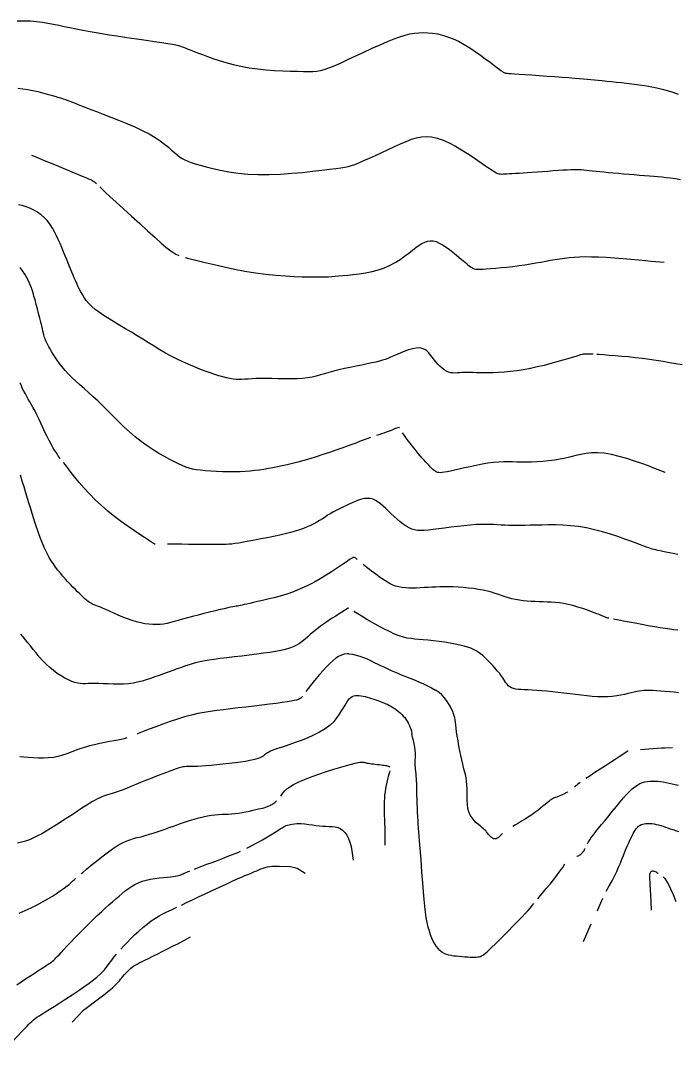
# Model space of a CAD drawing. Header units: millimetres. Extents: x 2235526 to 2245569, y 371981 to 382303.
# Drawn here: x 2244211.5 to 2244444.7, y 377917.6 to 378286.4 of the extents above; entities that cross this region are included whole.
import ezdxf

# ---------------------------------------------------------------- set-up
doc = ezdxf.new("R2010")
doc.units = ezdxf.units.MM
doc.linetypes.add('CONTI', pattern=[0])
for name, color, linetype, transparency in [('161', 10, 'CONTI', 0.7), ('163', 10, 'CONTI', 0.7), ('165', 10, 'CONTI', 0.7), ('167', 10, 'CONTI', 0.7), ('169', 10, 'CONTI', 0.7), ('171', 10, 'CONTI', 0.7), ('173', 10, 'CONTI', 0.7), ('175', 10, 'CONTI', 0.7), ('177', 10, 'CONTI', 0.7), ('179', 10, 'CONTI', 0.7), ('181', 10, 'CONTI', 0.7), ('183', 10, 'CONTI', 0.7), ('185', 10, 'CONTI', 0.7), ('187', 10, 'CONTI', 0.7)]:
    doc.layers.add(name, color=color, linetype=linetype, transparency=transparency)

msp = doc.modelspace()

# ---------------------------------------------------------------- linework, layer by layer
at = {"layer": '161', "elevation": 161}
msp.add_lwpolyline([(2244229.76, 377930.13), (2244233.82, 377934.38), (2244239.59, 377938.78), (2244240.53, 377939.48), (2244241.51, 377940.23), (2244242.5, 377941), (2244243.44, 377941.76), (2244244.29, 377942.48), (2244245.01, 377943.15), (2244245.62, 377943.76), (2244246.15, 377944.33), (2244246.61, 377944.86), (2244247.03, 377945.38), (2244247.43, 377945.88), (2244247.83, 377946.38), (2244248.26, 377946.89), (2244248.72, 377947.41), (2244249.19, 377947.91), (2244249.68, 377948.41), (2244250.18, 377948.88), (2244250.69, 377949.32), (2244251.19, 377949.73), (2244251.7, 377950.09), (2244252.25, 377950.43), (2244252.87, 377950.79), (2244253.61, 377951.17), (2244254.5, 377951.62), (2244255.59, 377952.15), (2244256.9, 377952.8), (2244258.47, 377953.58), (2244260.23, 377954.46), (2244262.08, 377955.39), (2244263.94, 377956.32), (2244265.72, 377957.22), (2244267.33, 377958.03), (2244271.92, 377960.43)], dxfattribs=at)
at = {"layer": '163', "elevation": 163}
for points in [[(2244268.65, 377971.78), (2244270.73, 377972.77), (2244272.56, 377973.64), (2244274.74, 377974.67), (2244277.14, 377975.8), (2244279.65, 377976.98), (2244282.15, 377978.15), (2244284.53, 377979.25), (2244286.66, 377980.23), (2244288.48, 377981.04), (2244289.98, 377981.7), (2244291.23, 377982.24), (2244292.28, 377982.68), (2244293.18, 377983.05), (2244293.97, 377983.37), (2244294.71, 377983.68), (2244295.45, 377983.99), (2244296.19, 377984.31), (2244296.93, 377984.61), (2244297.69, 377984.9), (2244298.46, 377985.15), (2244299.26, 377985.36), (2244300.08, 377985.51), (2244300.93, 377985.61), (2244301.79, 377985.66), (2244302.63, 377985.66), (2244303.43, 377985.63), (2244307.42, 377985.5), (2244309.81, 377984.87), (2244312.65, 377983.06)], [(2244247.07, 377956.03), (2244248.13, 377957.22), (2244249.33, 377958.5), (2244250.63, 377959.84), (2244252.01, 377961.2), (2244253.45, 377962.54), (2244254.93, 377963.83), (2244256.42, 377965.02), (2244257.92, 377966.11), (2244259.39, 377967.07), (2244260.79, 377967.91), (2244262.09, 377968.62), (2244263.27, 377969.23), (2244264.3, 377969.73), (2244265.15, 377970.12), (2244266.98, 377970.99)], [(2244203.28, 377917.62), (2244211.98, 377926.85), (2244212.48, 377927.38), (2244213.04, 377927.97), (2244213.65, 377928.6), (2244214.27, 377929.23), (2244214.89, 377929.83), (2244215.49, 377930.4), (2244216.05, 377930.89), (2244216.63, 377931.36), (2244217.27, 377931.83), (2244218.03, 377932.35), (2244218.96, 377932.96), (2244220.12, 377933.7), (2244221.57, 377934.61), (2244223.34, 377935.71), (2244225.35, 377936.98), (2244227.51, 377938.36), (2244229.74, 377939.8), (2244231.93, 377941.25), (2244233.99, 377942.65), (2244235.83, 377943.96), (2244237.39, 377945.14), (2244238.67, 377946.19), (2244239.71, 377947.13), (2244240.57, 377947.99), (2244241.28, 377948.77), (2244241.89, 377949.5), (2244242.42, 377950.2), (2244242.97, 377950.94), (2244243.53, 377951.68), (2244244.12, 377952.47), (2244244.79, 377953.32), (2244245.56, 377954.27)]]:
    msp.add_lwpolyline(points, dxfattribs=at)
at = {"layer": '165', "elevation": 165}
for points in [[(2244291.98, 377992.01), (2244292.41, 377992.24), (2244292.87, 377992.48), (2244293.89, 377993.03), (2244295.03, 377993.65), (2244296.24, 377994.32), (2244297.48, 377995.02), (2244298.72, 377995.72), (2244299.92, 377996.42), (2244301.03, 377997.1), (2244302.02, 377997.73), (2244302.92, 377998.31), (2244303.73, 377998.83), (2244304.5, 377999.3), (2244305.23, 377999.71), (2244305.96, 378000.04), (2244306.4, 378000.2)], [(2244273.31, 377984.59), (2244273.83, 377984.79), (2244274.39, 377985.01), (2244275.95, 377985.61), (2244277.7, 377986.27), (2244279.55, 377986.96), (2244281.44, 377987.67), (2244283.28, 377988.36), (2244284.99, 377989), (2244286.5, 377989.58), (2244287.78, 377990.08), (2244288.83, 377990.51), (2244289.72, 377990.9)], [(2244210.05, 377943.4), (2244211.6, 377944.44), (2244213.18, 377945.49), (2244214.74, 377946.5), (2244216.22, 377947.46), (2244217.57, 377948.32), (2244218.74, 377949.07), (2244219.73, 377949.7), (2244220.57, 377950.25), (2244221.29, 377950.72), (2244221.89, 377951.13), (2244222.4, 377951.5), (2244222.84, 377951.84), (2244223.23, 377952.18), (2244223.61, 377952.54), (2244224.03, 377952.96), (2244224.51, 377953.47), (2244225.11, 377954.12), (2244225.85, 377954.92), (2244226.79, 377955.93), (2244227.94, 377957.15), (2244229.28, 377958.55), (2244230.76, 377960.09), (2244232.33, 377961.71), (2244233.96, 377963.36), (2244235.6, 377965), (2244237.2, 377966.56), (2244238.73, 377968.03), (2244240.18, 377969.38), (2244241.56, 377970.64), (2244242.88, 377971.82), (2244244.14, 377972.92), (2244245.34, 377973.97), (2244246.49, 377974.96), (2244247.6, 377975.9), (2244248.69, 377976.8), (2244249.79, 377977.64), (2244250.91, 377978.42), (2244252.09, 377979.11), (2244253.34, 377979.73), (2244254.69, 377980.25), (2244256.15, 377980.67), (2244257.69, 377981), (2244259.25, 377981.26), (2244260.79, 377981.46), (2244262.26, 377981.62), (2244263.6, 377981.74), (2244264.76, 377981.85), (2244265.72, 377981.96), (2244266.49, 377982.06), (2244267.12, 377982.18), (2244267.63, 377982.3), (2244268.06, 377982.43), (2244268.46, 377982.57), (2244268.85, 377982.73), (2244269.24, 377982.9), (2244269.69, 377983.1), (2244270.21, 377983.33), (2244270.84, 377983.59), (2244271.61, 377983.91)]]:
    msp.add_lwpolyline(points, dxfattribs=at)
at = {"layer": '165'}
for points in [[(2244306.4, 378000.2), (2244308.08, 378000.57), (2244309.66, 378000.74), (2244311.16, 378000.75), (2244312.58, 378000.65), (2244313.94, 378000.48), (2244315.24, 378000.27), (2244316.5, 378000.07), (2244317.72, 377999.92), (2244318.91, 377999.83), (2244320.07, 377999.8), (2244321.2, 377999.77), (2244322.28, 377999.71), (2244323.3, 377999.58), (2244324.27, 377999.34), (2244325.18, 377998.96), (2244326.01, 377998.38), (2244326.77, 377997.6), (2244327.45, 377996.61), (2244328.05, 377995.44), (2244328.56, 377994.11), (2244328.99, 377992.66), (2244329.32, 377991.1), (2244329.57, 377989.45), (2244329.73, 377987.75)], [(2244435.92, 377969.95), (2244435.79, 377972.88), (2244435.67, 377975.3), (2244435.55, 377977.26), (2244435.45, 377978.82), (2244435.37, 377980.04), (2244435.31, 377980.98), (2244435.28, 377981.71), (2244435.28, 377982.28), (2244435.32, 377982.74), (2244435.39, 377983.11), (2244435.49, 377983.4), (2244435.63, 377983.61), (2244435.79, 377983.76), (2244435.97, 377983.86), (2244436.17, 377983.9), (2244436.4, 377983.9), (2244436.64, 377983.87), (2244436.9, 377983.8), (2244437.18, 377983.7), (2244437.49, 377983.56), (2244437.83, 377983.38), (2244438.19, 377983.17), (2244438.26, 377983.13)], [(2244440.01, 377981.81), (2244440.01, 377981.81), (2244440.59, 377981.18), (2244441.22, 377980.31), (2244441.92, 377979.13), (2244442.7, 377977.57), (2244443.56, 377975.58), (2244444.51, 377973.08)]]:
    msp.add_lwpolyline(points, dxfattribs=at)
at = {"layer": '167', "elevation": 167}
for points in [[(2244303.99, 378010.56), (2244304.36, 378011.11), (2244304.83, 378011.72), (2244305.43, 378012.39), (2244306.21, 378013.1), (2244307.24, 378013.87), (2244308.57, 378014.68), (2244310.23, 378015.53), (2244312.39, 378016.47), (2244314.87, 378017.41), (2244317.52, 378018.34), (2244320.24, 378019.24), (2244322.88, 378020.06), (2244325.33, 378020.79), (2244327.44, 378021.4), (2244329.14, 378021.87), (2244330.43, 378022.21), (2244331.41, 378022.44), (2244332.11, 378022.58), (2244332.61, 378022.65), (2244332.98, 378022.66), (2244333.27, 378022.63), (2244333.54, 378022.59), (2244333.81, 378022.52), (2244334.1, 378022.45), (2244334.42, 378022.37), (2244334.79, 378022.29), (2244335.22, 378022.2), (2244335.72, 378022.12), (2244336.3, 378022.04), (2244336.94, 378021.96), (2244337.62, 378021.88), (2244338.32, 378021.81), (2244339, 378021.74), (2244339.66, 378021.67), (2244340.25, 378021.59), (2244340.77, 378021.51), (2244341.21, 378021.44), (2244341.58, 378021.36), (2244341.89, 378021.29), (2244342.15, 378021.22), (2244342.36, 378021.16), (2244342.54, 378021.1), (2244342.82, 378021)], [(2244342.82, 378019.54), (2244342.66, 378018.99), (2244342.46, 378018.3), (2244342.23, 378017.47), (2244341.99, 378016.53), (2244341.74, 378015.49), (2244341.49, 378014.39), (2244341.28, 378013.25), (2244341.09, 378012.08), (2244340.95, 378010.92), (2244340.86, 378009.77), (2244340.79, 378008.64), (2244340.76, 378007.54), (2244340.76, 378006.46), (2244340.77, 378005.42), (2244340.79, 378004.42), (2244340.82, 378003.46), (2244340.85, 378002.57), (2244340.89, 378001.74), (2244340.92, 378000.99), (2244340.96, 378000.33), (2244340.99, 377999.76), (2244341.03, 377993.06)], [(2244232.99, 377982.92), (2244233.26, 377983.15), (2244233.55, 377983.4), (2244234.95, 377984.58), (2244236.59, 377985.94), (2244238.39, 377987.42), (2244240.3, 377988.93), (2244242.24, 377990.4), (2244244.13, 377991.75), (2244245.9, 377992.91), (2244247.51, 377993.82), (2244248.98, 377994.5), (2244250.35, 377995.02), (2244251.66, 377995.43), (2244252.97, 377995.77), (2244254.33, 377996.1), (2244255.76, 377996.48), (2244257.31, 377996.94), (2244258.97, 377997.47), (2244260.71, 377998.06), (2244262.51, 377998.7), (2244264.34, 377999.35), (2244266.18, 378000), (2244268.01, 378000.64), (2244269.8, 378001.24), (2244271.55, 378001.8), (2244273.24, 378002.3), (2244274.87, 378002.76), (2244276.43, 378003.15), (2244277.91, 378003.47), (2244279.3, 378003.71), (2244280.6, 378003.88), (2244281.83, 378003.99), (2244283.01, 378004.05), (2244284.16, 378004.1), (2244285.31, 378004.14), (2244286.49, 378004.21), (2244287.7, 378004.32), (2244288.98, 378004.48), (2244290.29, 378004.7), (2244291.59, 378004.94), (2244292.86, 378005.21), (2244294.05, 378005.47), (2244295.13, 378005.72), (2244296.07, 378005.95), (2244296.84, 378006.13), (2244297.46, 378006.28), (2244297.95, 378006.4), (2244298.35, 378006.5), (2244298.68, 378006.6), (2244298.97, 378006.7), (2244299.25, 378006.8), (2244299.54, 378006.93), (2244299.85, 378007.07), (2244300.17, 378007.23), (2244300.5, 378007.41), (2244300.84, 378007.6), (2244301.17, 378007.8), (2244301.5, 378008.02), (2244301.84, 378008.26), (2244302.17, 378008.51), (2244302.51, 378008.8)], [(2244210.93, 377968.89), (2244213.11, 377969.78), (2244215.24, 377970.76), (2244217.29, 377971.8), (2244219.25, 377972.87), (2244221.08, 377973.93), (2244222.75, 377974.96), (2244224.24, 377975.93), (2244225.53, 377976.79), (2244226.59, 377977.53), (2244227.45, 377978.16), (2244228.13, 377978.69), (2244228.67, 377979.12), (2244229.09, 377979.49), (2244229.42, 377979.79), (2244229.69, 377980.05), (2244229.93, 377980.28), (2244230.19, 377980.51), (2244230.5, 377980.79), (2244230.92, 377981.16)], [(2244418.46, 377974.05), (2244416.7, 377969.97), (2244416.5, 377969.56)], [(2244414.29, 377964.98), (2244411.57, 377958.73)]]:
    msp.add_lwpolyline(points, dxfattribs=at)
at = {"layer": '167'}
msp.add_lwpolyline([(2244419.74, 377976.74), (2244420.86, 377978.57), (2244421.85, 377980.33), (2244422.73, 377982.03), (2244423.5, 377983.66), (2244424.18, 377985.22), (2244424.8, 377986.7), (2244425.36, 377988.11), (2244425.89, 377989.43), (2244426.39, 377990.68), (2244426.87, 377991.84), (2244427.33, 377992.92), (2244427.78, 377993.92), (2244428.2, 377994.85), (2244428.61, 377995.7), (2244429.01, 377996.49), (2244429.39, 377997.2), (2244429.76, 377997.85), (2244430.12, 377998.43), (2244430.49, 377998.95), (2244430.87, 377999.41), (2244431.28, 377999.8), (2244431.71, 378000.12), (2244432.19, 378000.39), (2244432.71, 378000.59), (2244433.29, 378000.72), (2244433.91, 378000.8), (2244434.59, 378000.83), (2244435.3, 378000.8), (2244436.04, 378000.73), (2244436.8, 378000.62), (2244437.58, 378000.46), (2244438.38, 378000.27), (2244439.18, 378000.05), (2244440, 377999.8), (2244440.83, 377999.53), (2244441.69, 377999.24), (2244442.57, 377998.92), (2244443.5, 377998.6), (2244444.47, 377998.25), (2244445.48, 377997.91)], dxfattribs=at)
at = {"layer": '169'}
for points in [[(2244323.02, 378037.12), (2244324.04, 378038.47), (2244324.9, 378039.73), (2244325.64, 378040.89), (2244326.29, 378041.96), (2244326.86, 378042.93), (2244327.38, 378043.77), (2244327.87, 378044.5), (2244328.37, 378045.11), (2244328.89, 378045.58), (2244329.44, 378045.93), (2244330.01, 378046.17), (2244330.61, 378046.31), (2244331.23, 378046.37), (2244331.89, 378046.35), (2244332.57, 378046.26), (2244333.28, 378046.13), (2244334.01, 378045.96), (2244334.77, 378045.75), (2244335.53, 378045.52), (2244336.3, 378045.27), (2244337.05, 378045.02), (2244337.78, 378044.76), (2244338.48, 378044.5), (2244339.14, 378044.26), (2244339.76, 378044.04), (2244340.33, 378043.83), (2244340.87, 378043.62), (2244341.39, 378043.4), (2244341.91, 378043.18), (2244342.42, 378042.93), (2244342.94, 378042.64), (2244343.49, 378042.32), (2244344.06, 378041.96), (2244344.66, 378041.55), (2244345.26, 378041.1), (2244345.86, 378040.62), (2244346.46, 378040.11), (2244347.04, 378039.57), (2244347.58, 378039.01), (2244348.09, 378038.44), (2244348.55, 378037.85), (2244348.96, 378037.25), (2244349.33, 378036.61), (2244349.66, 378035.94), (2244349.95, 378035.22), (2244350.22, 378034.45), (2244350.45, 378033.61), (2244350.67, 378032.7)], [(2244420.36, 378003.03), (2244421.95, 378005.07), (2244423.39, 378006.89), (2244424.71, 378008.51), (2244425.91, 378009.93), (2244427.02, 378011.16), (2244428.05, 378012.22), (2244429.03, 378013.12), (2244429.96, 378013.87), (2244430.88, 378014.48), (2244431.78, 378014.96), (2244432.67, 378015.33), (2244433.55, 378015.59), (2244434.44, 378015.77), (2244435.33, 378015.87), (2244436.24, 378015.9), (2244437.17, 378015.87), (2244438.11, 378015.81), (2244439.09, 378015.7), (2244440.09, 378015.56), (2244441.11, 378015.38), (2244442.16, 378015.18), (2244443.24, 378014.94), (2244444.34, 378014.68), (2244445.47, 378014.4)], [(2244364.85, 377953.81), (2244363.84, 377953.91), (2244362.92, 377954.15), (2244362.09, 377954.5), (2244361.32, 377954.98), (2244360.61, 377955.57), (2244359.97, 377956.27), (2244359.36, 377957.06), (2244358.8, 377957.95), (2244358.27, 377958.93), (2244357.77, 377960.01), (2244357.3, 377961.2), (2244356.87, 377962.51), (2244356.47, 377963.95), (2244356.11, 377965.54), (2244355.78, 377967.29), (2244355.49, 377969.21), (2244355.23, 377971.32), (2244354.99, 377973.72), (2244354.76, 377976.48), (2244354.51, 377979.72), (2244354.23, 377983.52), (2244353.89, 377987.99), (2244353.48, 377993.22), (2244352.99, 377999.3)]]:
    msp.add_lwpolyline(points, dxfattribs=at)
at = {"layer": '169', "elevation": 169}
for points in [[(2244323.02, 378037.12), (2244321.6, 378035.79), (2244319.79, 378034.46), (2244317.77, 378033.26), (2244315.61, 378032.17), (2244313.39, 378031.19), (2244311.2, 378030.32), (2244309.11, 378029.55), (2244307.2, 378028.89), (2244305.52, 378028.32), (2244304.09, 378027.83), (2244302.87, 378027.42), (2244301.84, 378027.06), (2244300.99, 378026.75), (2244300.29, 378026.47), (2244299.71, 378026.21), (2244299.25, 378025.96), (2244298.87, 378025.72), (2244298.56, 378025.48), (2244298.27, 378025.24), (2244298, 378025.01), (2244297.72, 378024.78), (2244297.4, 378024.55), (2244297.01, 378024.33), (2244296.53, 378024.1), (2244295.92, 378023.87), (2244295.14, 378023.63), (2244294.16, 378023.39), (2244292.95, 378023.14), (2244291.47, 378022.89), (2244289.71, 378022.62), (2244287.72, 378022.35), (2244285.6, 378022.08), (2244283.41, 378021.84), (2244281.26, 378021.61), (2244279.22, 378021.42), (2244277.37, 378021.27), (2244275.77, 378021.16), (2244274.42, 378021.09), (2244273.28, 378021.06), (2244272.33, 378021.04), (2244271.54, 378021.04), (2244270.87, 378021.03), (2244270.3, 378021.02), (2244269.79, 378020.98), (2244269.32, 378020.92), (2244268.86, 378020.83), (2244268.37, 378020.71), (2244267.82, 378020.55), (2244267.19, 378020.34), (2244266.44, 378020.07), (2244265.56, 378019.76), (2244264.53, 378019.39), (2244263.37, 378018.96), (2244262.09, 378018.48), (2244260.69, 378017.95), (2244259.19, 378017.37), (2244257.59, 378016.73), (2244255.9, 378016.06), (2244254.16, 378015.35), (2244252.42, 378014.64), (2244250.71, 378013.95), (2244249.07, 378013.29), (2244247.55, 378012.7), (2244246.2, 378012.2), (2244245.03, 378011.79), (2244244.02, 378011.46), (2244243.15, 378011.2), (2244242.38, 378010.96), (2244241.67, 378010.75), (2244240.99, 378010.51), (2244240.3, 378010.25), (2244239.58, 378009.93), (2244238.8, 378009.54), (2244237.97, 378009.09), (2244237.07, 378008.57), (2244236.08, 378007.98), (2244235.01, 378007.31), (2244233.84, 378006.57), (2244232.57, 378005.74), (2244231.2, 378004.85), (2244229.76, 378003.91), (2244228.26, 378002.93), (2244226.73, 378001.93), (2244225.17, 378000.93), (2244223.61, 377999.93), (2244222.06, 377998.96), (2244220.52, 377998.03), (2244219.01, 377997.16), (2244217.51, 377996.35), (2244216.03, 377995.63), (2244214.58, 377995), (2244213.16, 377994.49), (2244211.77, 377994.09), (2244210.39, 377993.8)], [(2244352.99, 377999.3), (2244352.93, 378000.4), (2244352.86, 378001.72), (2244352.78, 378003.19), (2244352.7, 378004.76), (2244352.62, 378006.35), (2244352.55, 378007.92), (2244352.5, 378009.39), (2244352.45, 378010.73), (2244352.43, 378011.94), (2244352.4, 378013.03), (2244352.38, 378014.04), (2244352.36, 378014.98), (2244352.32, 378015.88), (2244352.27, 378016.75), (2244352.2, 378017.61), (2244352.12, 378018.46), (2244352.03, 378019.28), (2244351.95, 378020.06), (2244351.88, 378020.79), (2244351.82, 378021.45), (2244351.79, 378022.03), (2244351.79, 378022.52), (2244351.81, 378022.97), (2244351.85, 378023.41), (2244351.88, 378023.87), (2244351.91, 378024.41), (2244351.91, 378025.05), (2244351.88, 378025.85), (2244351.8, 378026.82), (2244351.67, 378027.93), (2244351.46, 378029.12), (2244351.17, 378030.34), (2244350.92, 378031.55), (2244350.67, 378032.7)], [(2244413.08, 377993.6), (2244413.43, 377994.21), (2244413.89, 377994.92), (2244414.46, 377995.75), (2244415.21, 377996.76), (2244416.09, 377997.89), (2244417.08, 377999.11), (2244418.15, 378000.41), (2244419.28, 378001.76), (2244420.36, 378003.03)], [(2244409.29, 377989.12), (2244409.47, 377989.14), (2244409.79, 377989.25), (2244410.11, 377989.43), (2244410.41, 377989.65), (2244410.7, 377989.89), (2244410.96, 377990.13), (2244411.19, 377990.35), (2244411.4, 377990.57), (2244411.59, 377990.78), (2244411.76, 377990.99), (2244411.91, 377991.22), (2244412.06, 377991.48), (2244412.2, 377991.77), (2244412.22, 377991.8), (2244412.24, 377991.84)], [(2244395.49, 377974.04), (2244395.94, 377974.6), (2244396.45, 377975.22), (2244397.44, 377976.42), (2244398.58, 377977.78), (2244399.79, 377979.24), (2244401.03, 377980.77), (2244402.23, 377982.3), (2244403.33, 377983.79), (2244404.29, 377985.18), (2244405.04, 377986.41)], [(2244364.85, 377953.81), (2244365.59, 377953.74), (2244366.46, 377953.66), (2244367.44, 377953.57), (2244368.47, 377953.48), (2244369.51, 377953.4), (2244370.51, 377953.33), (2244371.43, 377953.27), (2244372.24, 377953.24), (2244372.94, 377953.23), (2244373.55, 377953.25), (2244374.08, 377953.3), (2244374.56, 377953.39), (2244375, 377953.51), (2244375.42, 377953.68), (2244375.84, 377953.9), (2244376.28, 377954.19), (2244376.8, 377954.6), (2244377.42, 377955.13), (2244378.18, 377955.84), (2244379.11, 377956.75), (2244380.27, 377957.88), (2244381.65, 377959.26), (2244383.21, 377960.82), (2244384.87, 377962.5), (2244386.56, 377964.21), (2244388.2, 377965.89), (2244389.71, 377967.46), (2244391.02, 377968.84), (2244392, 377969.89), (2244392.8, 377970.78), (2244393.47, 377971.56), (2244394.07, 377972.28)]]:
    msp.add_lwpolyline(points, dxfattribs=at)
at = {"layer": '171', "elevation": 171}
for points in [[(2244328.27, 378061.1), (2244327.64, 378061.15), (2244326.59, 378061.03), (2244325.58, 378060.72), (2244324.58, 378060.23), (2244323.57, 378059.56), (2244322.52, 378058.71), (2244321.42, 378057.68), (2244320.25, 378056.49), (2244319.04, 378055.18), (2244317.83, 378053.8), (2244316.65, 378052.42), (2244315.56, 378051.08), (2244314.57, 378049.85), (2244313.74, 378048.76), (2244313.31, 378048.2), (2244312.95, 378047.7)], [(2244382.93, 377997.25), (2244382.58, 377996.89), (2244382.21, 377996.52), (2244381.81, 377996.15), (2244381.41, 377995.82), (2244380.99, 377995.55), (2244380.57, 377995.37), (2244380.15, 377995.3), (2244379.73, 377995.36), (2244379.32, 377995.55), (2244378.93, 377995.82), (2244378.56, 377996.15), (2244378.22, 377996.52), (2244377.92, 377996.88), (2244377.66, 377997.23), (2244377.44, 377997.52), (2244377.24, 377997.78), (2244377.03, 377998.03), (2244376.8, 377998.28), (2244376.5, 377998.56), (2244376.12, 377998.89), (2244375.63, 377999.29), (2244375.01, 377999.78), (2244374.3, 378000.37), (2244373.54, 378001.05), (2244372.78, 378001.84), (2244372.06, 378002.75), (2244371.43, 378003.77), (2244370.92, 378004.9), (2244370.59, 378006.16), (2244370.39, 378007.51), (2244370.29, 378008.93), (2244370.27, 378010.37), (2244370.27, 378011.81), (2244370.26, 378013.22), (2244370.22, 378014.57), (2244370.1, 378015.82), (2244369.91, 378017.02), (2244369.67, 378018.2), (2244369.38, 378019.39), (2244369.06, 378020.62), (2244368.72, 378021.95), (2244368.37, 378023.39), (2244368.02, 378024.98), (2244367.68, 378026.67), (2244367.36, 378028.41), (2244367.06, 378030.14), (2244366.79, 378031.8), (2244366.55, 378033.34), (2244366.37, 378034.7), (2244366.22, 378035.84), (2244366.11, 378036.79), (2244366, 378037.62), (2244365.88, 378038.36), (2244365.72, 378039.07), (2244365.49, 378039.8), (2244365.19, 378040.6), (2244364.78, 378041.51), (2244364.27, 378042.5), (2244363.67, 378043.53), (2244362.97, 378044.58), (2244362.18, 378045.59), (2244361.3, 378046.53), (2244360.34, 378047.37), (2244359.29, 378048.06), (2244359.07, 378048.18)], [(2244311.7, 378045.94), (2244311.41, 378045.62), (2244311.08, 378045.35), (2244310.72, 378045.14), (2244310.25, 378044.93), (2244309.61, 378044.72), (2244308.77, 378044.51), (2244307.67, 378044.28), (2244306.27, 378044.04), (2244304.52, 378043.78), (2244302.39, 378043.49), (2244299.95, 378043.18), (2244297.29, 378042.86), (2244294.49, 378042.53), (2244291.63, 378042.2), (2244288.81, 378041.88), (2244286.1, 378041.57), (2244283.58, 378041.28), (2244281.2, 378040.99), (2244278.93, 378040.67), (2244276.7, 378040.31), (2244274.47, 378039.88), (2244272.19, 378039.35), (2244269.8, 378038.71), (2244267.27, 378037.94), (2244264.67, 378037.08), (2244262.06, 378036.16), (2244259.54, 378035.23), (2244257.17, 378034.33), (2244255.04, 378033.5), (2244253.22, 378032.78), (2244253.06, 378032.72), (2244252.91, 378032.66)], [(2244249.22, 378031.24), (2244248.26, 378030.95), (2244247.24, 378030.7), (2244246, 378030.45), (2244244.67, 378030.2), (2244243.13, 378029.92), (2244241.43, 378029.6), (2244239.63, 378029.24), (2244237.78, 378028.83), (2244235.94, 378028.37), (2244234.17, 378027.86), (2244232.5, 378027.3), (2244230.91, 378026.71), (2244229.38, 378026.12), (2244227.88, 378025.56), (2244226.35, 378025.05), (2244224.79, 378024.62), (2244223.14, 378024.31), (2244221.4, 378024.13), (2244219.59, 378024.06), (2244217.76, 378024.07), (2244215.95, 378024.16), (2244214.22, 378024.28), (2244212.61, 378024.42), (2244211.16, 378024.55)], [(2244427.54, 378026.5), (2244427.43, 378026.49), (2244424.34, 378024.45), (2244422.94, 378023.56), (2244421.29, 378022.5), (2244419.49, 378021.34), (2244417.62, 378020.13), (2244415.77, 378018.92), (2244414.03, 378017.78), (2244412.5, 378016.75)], [(2244443.3, 378027.75), (2244440.57, 378027.61), (2244439.39, 378027.53), (2244438.01, 378027.42), (2244436.51, 378027.3), (2244434.96, 378027.18), (2244433.42, 378027.06), (2244431.98, 378026.95)], [(2244410.46, 378015.32), (2244409.72, 378014.77), (2244409.19, 378014.36), (2244408.82, 378014.06), (2244408.57, 378013.86), (2244408.53, 378013.83)], [(2244406.08, 378012.08), (2244405.97, 378011.99), (2244405.49, 378011.68), (2244404.96, 378011.37), (2244404.39, 378011.09), (2244403.81, 378010.83), (2244403.24, 378010.59), (2244402.7, 378010.38), (2244402.21, 378010.2), (2244401.79, 378010.05), (2244401.41, 378009.91), (2244401.06, 378009.76), (2244400.71, 378009.59), (2244400.32, 378009.36), (2244399.89, 378009.06), (2244399.37, 378008.67), (2244398.75, 378008.18), (2244398.03, 378007.59), (2244397.23, 378006.93), (2244396.35, 378006.21), (2244395.39, 378005.46), (2244394.37, 378004.68), (2244393.3, 378003.91), (2244392.1, 378003.1), (2244390.89, 378002.32), (2244389.69, 378001.59), (2244388.54, 378000.9), (2244387.47, 378000.28), (2244386.52, 377999.74)]]:
    msp.add_lwpolyline(points, dxfattribs=at)
at = {"layer": '171'}
msp.add_lwpolyline([(2244328.27, 378061.1), (2244329.52, 378060.99), (2244330.8, 378060.73), (2244332.09, 378060.35), (2244333.39, 378059.88), (2244334.69, 378059.33), (2244335.98, 378058.74), (2244337.25, 378058.12), (2244338.5, 378057.51), (2244339.72, 378056.92), (2244340.93, 378056.35), (2244342.11, 378055.8), (2244343.3, 378055.27), (2244344.48, 378054.74), (2244345.67, 378054.23), (2244346.88, 378053.72), (2244348.11, 378053.22), (2244349.37, 378052.72), (2244350.67, 378052.2), (2244351.99, 378051.66), (2244353.35, 378051.08), (2244354.73, 378050.45), (2244356.15, 378049.77), (2244357.6, 378049.01), (2244359.07, 378048.18)], dxfattribs=at)
at = {"layer": '173', "elevation": 173}
for points in [[(2244328.27, 378077.28), (2244328.03, 378077.34), (2244325.73, 378075.94), (2244324.74, 378075.33), (2244323.57, 378074.6), (2244322.28, 378073.78), (2244320.9, 378072.88), (2244319.5, 378071.93), (2244318.13, 378070.96), (2244316.85, 378069.98), (2244315.68, 378069.03), (2244314.61, 378068.1), (2244313.61, 378067.21), (2244312.63, 378066.36), (2244311.66, 378065.58), (2244310.64, 378064.86), (2244309.56, 378064.21), (2244308.37, 378063.65), (2244307.06, 378063.16), (2244305.6, 378062.73), (2244303.97, 378062.34), (2244302.16, 378061.99), (2244300.14, 378061.66), (2244297.9, 378061.33), (2244295.43, 378061), (2244292.8, 378060.67), (2244290.1, 378060.35), (2244287.41, 378060.03), (2244284.83, 378059.72), (2244282.44, 378059.44), (2244280.33, 378059.17), (2244278.56, 378058.93), (2244277.07, 378058.7), (2244275.8, 378058.47), (2244274.68, 378058.22), (2244273.61, 378057.95), (2244272.54, 378057.63), (2244271.39, 378057.27), (2244270.09, 378056.83), (2244268.67, 378056.34), (2244267.15, 378055.81), (2244265.57, 378055.25), (2244263.95, 378054.66), (2244262.32, 378054.07), (2244260.72, 378053.48), (2244259.17, 378052.91), (2244257.65, 378052.37), (2244256.15, 378051.87), (2244254.64, 378051.42), (2244253.09, 378051.04), (2244251.49, 378050.74), (2244249.81, 378050.52), (2244248.04, 378050.4), (2244246.22, 378050.36), (2244244.38, 378050.37), (2244242.58, 378050.43), (2244240.86, 378050.49), (2244239.25, 378050.56), (2244237.81, 378050.59), (2244236.56, 378050.58), (2244235.47, 378050.55), (2244234.5, 378050.52), (2244233.59, 378050.53), (2244232.7, 378050.58), (2244231.78, 378050.72), (2244230.78, 378050.97), (2244229.68, 378051.36), (2244228.47, 378051.87), (2244227.19, 378052.51), (2244225.86, 378053.27), (2244224.51, 378054.16), (2244223.15, 378055.16), (2244221.81, 378056.28), (2244220.53, 378057.49), (2244219.29, 378058.79), (2244218.11, 378060.12), (2244216.99, 378061.45), (2244215.94, 378062.74), (2244214.96, 378063.97), (2244214.05, 378065.09), (2244213.14, 378066.18), (2244212.32, 378067.18), (2244211.59, 378068.15)], [(2244445.44, 378047.31), (2244443.94, 378047.5), (2244442.35, 378047.66), (2244440.74, 378047.79), (2244439.15, 378047.9), (2244437.66, 378047.99), (2244436.3, 378048.05), (2244435.13, 378048.09), (2244434.11, 378048.09), (2244433.2, 378048.06), (2244432.35, 378047.99), (2244431.52, 378047.89), (2244430.67, 378047.73), (2244429.74, 378047.53), (2244428.71, 378047.28), (2244427.57, 378046.99), (2244426.31, 378046.7), (2244424.96, 378046.42), (2244423.5, 378046.17), (2244421.94, 378045.97), (2244420.28, 378045.85), (2244418.54, 378045.82), (2244416.72, 378045.88), (2244414.83, 378046), (2244412.88, 378046.18), (2244410.88, 378046.4), (2244408.85, 378046.64), (2244406.8, 378046.89), (2244404.73, 378047.15), (2244402.67, 378047.39), (2244400.66, 378047.62), (2244398.7, 378047.83), (2244396.83, 378048.01), (2244395.07, 378048.16), (2244393.46, 378048.27), (2244391.99, 378048.34), (2244390.69, 378048.38), (2244389.52, 378048.43), (2244388.49, 378048.49), (2244387.58, 378048.59), (2244386.78, 378048.76), (2244386.08, 378049.01), (2244385.48, 378049.36), (2244384.95, 378049.8), (2244384.49, 378050.3), (2244384.08, 378050.85), (2244383.7, 378051.42), (2244383.34, 378052), (2244382.99, 378052.57), (2244382.64, 378053.1), (2244382.27, 378053.61), (2244381.88, 378054.11), (2244381.47, 378054.62), (2244381.02, 378055.15), (2244380.52, 378055.71), (2244379.98, 378056.31), (2244379.39, 378056.97), (2244378.75, 378057.68), (2244378.06, 378058.4), (2244377.35, 378059.13), (2244376.6, 378059.85), (2244375.84, 378060.54), (2244375.07, 378061.18), (2244374.28, 378061.75), (2244373.46, 378062.27), (2244372.58, 378062.74), (2244371.59, 378063.17), (2244370.48, 378063.56), (2244369.2, 378063.93), (2244367.73, 378064.28), (2244366.05, 378064.62), (2244364.21, 378064.95), (2244362.27, 378065.26), (2244360.29, 378065.54), (2244358.32, 378065.8), (2244356.43, 378066.01), (2244354.69, 378066.18), (2244353.12, 378066.3), (2244351.69, 378066.42), (2244350.34, 378066.56), (2244349.01, 378066.77), (2244347.63, 378067.09), (2244346.15, 378067.55), (2244344.5, 378068.19), (2244342.65, 378069.04), (2244340.65, 378070.05), (2244338.6, 378071.15), (2244336.57, 378072.29), (2244334.64, 378073.41), (2244332.91, 378074.44), (2244331.45, 378075.32), (2244330.02, 378076.2)]]:
    msp.add_lwpolyline(points, dxfattribs=at)
at = {"layer": '175', "elevation": 175}
for points in [[(2244331.19, 378094.72), (2244330.91, 378094.96), (2244330.66, 378095.14), (2244330.44, 378095.27), (2244330.23, 378095.36), (2244330.04, 378095.4), (2244329.86, 378095.4), (2244329.68, 378095.37), (2244329.51, 378095.31), (2244329.34, 378095.22), (2244329.16, 378095.11), (2244328.97, 378094.99), (2244328.72, 378094.82), (2244328.39, 378094.58), (2244327.91, 378094.25), (2244327.25, 378093.79), (2244326.37, 378093.19), (2244325.22, 378092.41), (2244323.77, 378091.45), (2244322.05, 378090.33), (2244320.1, 378089.12), (2244317.98, 378087.85), (2244315.71, 378086.58), (2244313.35, 378085.36), (2244310.93, 378084.24), (2244308.5, 378083.26), (2244306.1, 378082.41), (2244303.76, 378081.69), (2244301.52, 378081.07), (2244299.41, 378080.54), (2244297.48, 378080.1), (2244295.76, 378079.72), (2244294.27, 378079.39), (2244293.01, 378079.11), (2244291.93, 378078.87), (2244291.03, 378078.67), (2244290.27, 378078.5), (2244289.62, 378078.36), (2244289.06, 378078.25), (2244288.56, 378078.16), (2244288.08, 378078.07), (2244287.55, 378077.97), (2244286.92, 378077.86), (2244286.14, 378077.7), (2244285.16, 378077.49), (2244283.92, 378077.21), (2244282.4, 378076.86), (2244280.63, 378076.44), (2244278.7, 378075.96), (2244276.68, 378075.46), (2244274.64, 378074.93), (2244272.64, 378074.41), (2244270.77, 378073.9), (2244269.07, 378073.42), (2244267.53, 378072.98), (2244266.12, 378072.59), (2244264.8, 378072.25), (2244263.54, 378071.96), (2244262.3, 378071.75), (2244261.06, 378071.6), (2244259.78, 378071.54), (2244258.46, 378071.56), (2244257.09, 378071.66), (2244255.67, 378071.85), (2244254.19, 378072.14), (2244252.67, 378072.53), (2244251.09, 378073.01), (2244249.45, 378073.59), (2244247.8, 378074.24), (2244246.16, 378074.93), (2244244.58, 378075.62), (2244243.1, 378076.29), (2244241.76, 378076.9), (2244240.59, 378077.42), (2244239.63, 378077.82), (2244238.84, 378078.13), (2244238.2, 378078.36), (2244237.67, 378078.55), (2244237.22, 378078.73), (2244236.8, 378078.92), (2244236.39, 378079.14), (2244235.96, 378079.42), (2244235.49, 378079.76), (2244234.99, 378080.17), (2244234.44, 378080.64), (2244233.85, 378081.18), (2244233.2, 378081.78), (2244232.49, 378082.46), (2244231.73, 378083.2), (2244230.92, 378084.01), (2244230.06, 378084.87), (2244229.18, 378085.78), (2244228.28, 378086.74), (2244227.38, 378087.74), (2244226.48, 378088.77), (2244225.6, 378089.83), (2244224.75, 378090.91), (2244223.92, 378092.01), (2244223.13, 378093.13), (2244222.37, 378094.26), (2244221.66, 378095.41), (2244221, 378096.57), (2244220.4, 378097.74), (2244219.84, 378098.92), (2244219.32, 378100.12), (2244218.84, 378101.34), (2244218.37, 378102.59), (2244217.92, 378103.88), (2244217.47, 378105.21), (2244217.01, 378106.58), (2244216.55, 378108.01), (2244216.08, 378109.5), (2244215.58, 378111.08), (2244215.06, 378112.75), (2244214.51, 378114.53), (2244213.93, 378116.42), (2244213.31, 378118.43), (2244212.67, 378120.52), (2244212.02, 378122.63), (2244211.37, 378124.7)], [(2244420.74, 378073.81), (2244420.3, 378073.89), (2244420.17, 378073.93), (2244420, 378073.99), (2244419.76, 378074.08), (2244419.39, 378074.23), (2244418.88, 378074.43), (2244418.17, 378074.71), (2244417.24, 378075.08), (2244416.05, 378075.54), (2244414.65, 378076.08), (2244413.09, 378076.65), (2244411.42, 378077.24), (2244409.69, 378077.8), (2244407.95, 378078.31), (2244406.25, 378078.74), (2244404.64, 378079.06), (2244403.1, 378079.29), (2244401.62, 378079.44), (2244400.19, 378079.53), (2244398.78, 378079.58), (2244397.38, 378079.62), (2244395.98, 378079.65), (2244394.55, 378079.71), (2244393.11, 378079.79), (2244391.67, 378079.89), (2244390.25, 378080.04), (2244388.87, 378080.22), (2244387.53, 378080.45), (2244386.25, 378080.72), (2244385.04, 378081.06), (2244383.87, 378081.43), (2244382.71, 378081.83), (2244381.54, 378082.25), (2244380.31, 378082.66), (2244378.99, 378083.07), (2244377.56, 378083.45), (2244375.99, 378083.79), (2244374.3, 378084.09), (2244372.54, 378084.35), (2244370.73, 378084.56), (2244368.9, 378084.74), (2244367.11, 378084.87), (2244365.37, 378084.95), (2244363.71, 378084.99), (2244362.14, 378085), (2244360.64, 378084.97), (2244359.18, 378084.92), (2244357.77, 378084.85), (2244356.38, 378084.77), (2244355, 378084.69), (2244353.62, 378084.62), (2244352.26, 378084.56), (2244350.91, 378084.53), (2244349.59, 378084.54), (2244348.32, 378084.6), (2244347.1, 378084.74), (2244345.95, 378084.95), (2244344.87, 378085.25), (2244343.85, 378085.63), (2244342.87, 378086.09), (2244341.93, 378086.61), (2244341.01, 378087.18), (2244340.1, 378087.81), (2244339.17, 378088.47), (2244338.26, 378089.13), (2244337.35, 378089.81), (2244336.44, 378090.49), (2244335.57, 378091.15), (2244334.74, 378091.8), (2244333.96, 378092.4), (2244333.27, 378092.96)], [(2244445.25, 378069.56), (2244443.83, 378069.72), (2244442.36, 378069.91), (2244440.75, 378070.13), (2244438.95, 378070.42), (2244436.9, 378070.77), (2244434.69, 378071.16), (2244432.39, 378071.58), (2244430.11, 378072.01), (2244427.94, 378072.42), (2244425.98, 378072.8), (2244424.31, 378073.12), (2244422.33, 378073.5)]]:
    msp.add_lwpolyline(points, dxfattribs=at)
at = {"layer": '177', "elevation": 177}
for points in [[(2244225.58, 378130.65), (2244224.84, 378131.64), (2244224.16, 378132.6), (2244223.52, 378133.57), (2244222.9, 378134.58), (2244222.28, 378135.68), (2244221.58, 378137.03), (2244220.85, 378138.5), (2244220.12, 378140.04), (2244219.39, 378141.61), (2244218.67, 378143.18), (2244217.95, 378144.7), (2244217.26, 378146.13), (2244216.59, 378147.44), (2244215.95, 378148.65), (2244215.34, 378149.77), (2244214.75, 378150.8), (2244214.19, 378151.78), (2244213.65, 378152.72), (2244213.14, 378153.63), (2244212.65, 378154.54), (2244212.18, 378155.47), (2244211.74, 378156.45), (2244211.3, 378157.53)], [(2244259.26, 378100.13), (2244259.14, 378100.14), (2244255.55, 378102.52), (2244253.91, 378103.6), (2244251.95, 378104.91), (2244249.76, 378106.41), (2244247.4, 378108.09), (2244244.96, 378109.92), (2244242.53, 378111.85), (2244240.17, 378113.87), (2244237.97, 378115.95), (2244235.92, 378118.05), (2244234.03, 378120.12), (2244232.3, 378122.13), (2244230.74, 378124.05), (2244229.33, 378125.83), (2244228.08, 378127.43), (2244227.37, 378128.34), (2244226.72, 378129.17)], [(2244445.2, 378096.5), (2244443.65, 378096.81), (2244442.26, 378097.09), (2244441.04, 378097.34), (2244439.95, 378097.57), (2244439, 378097.77), (2244438.16, 378097.95), (2244437.42, 378098.12), (2244436.76, 378098.28), (2244436.16, 378098.43), (2244435.57, 378098.61), (2244434.92, 378098.81), (2244434.15, 378099.08), (2244433.19, 378099.43), (2244431.98, 378099.88), (2244430.46, 378100.46), (2244428.58, 378101.17), (2244426.38, 378101.98), (2244423.93, 378102.85), (2244421.28, 378103.72), (2244418.49, 378104.56), (2244415.61, 378105.31), (2244412.72, 378105.93), (2244409.86, 378106.39), (2244407.05, 378106.7), (2244404.33, 378106.89), (2244401.72, 378106.98), (2244399.23, 378107), (2244396.89, 378106.97), (2244394.73, 378106.92), (2244392.75, 378106.87), (2244390.94, 378106.83), (2244389.28, 378106.81), (2244387.74, 378106.8), (2244386.31, 378106.8), (2244384.96, 378106.83), (2244383.67, 378106.88), (2244382.41, 378106.95), (2244381.14, 378107.03), (2244379.84, 378107.12), (2244378.45, 378107.18), (2244376.95, 378107.21), (2244375.3, 378107.18), (2244373.45, 378107.1), (2244371.38, 378106.94), (2244369.16, 378106.72), (2244366.85, 378106.45), (2244364.52, 378106.17), (2244362.26, 378105.88), (2244360.12, 378105.6), (2244358.18, 378105.36), (2244356.5, 378105.17), (2244355.05, 378105.05), (2244353.78, 378105.01), (2244352.65, 378105.07), (2244351.61, 378105.24), (2244350.62, 378105.53), (2244349.63, 378105.97), (2244348.61, 378106.57), (2244347.55, 378107.29), (2244346.48, 378108.11), (2244345.4, 378109.01), (2244344.34, 378109.96), (2244343.3, 378110.92), (2244342.3, 378111.88), (2244341.34, 378112.81), (2244340.42, 378113.68), (2244339.53, 378114.47), (2244338.64, 378115.16), (2244337.74, 378115.72), (2244336.82, 378116.14), (2244335.85, 378116.38), (2244334.84, 378116.45), (2244333.79, 378116.35), (2244332.71, 378116.12), (2244331.62, 378115.78), (2244330.52, 378115.37), (2244329.43, 378114.91), (2244328.36, 378114.43), (2244327.33, 378113.96), (2244326.32, 378113.49), (2244325.34, 378113.02), (2244324.39, 378112.54), (2244323.45, 378112.05), (2244322.52, 378111.53), (2244321.6, 378110.99), (2244320.68, 378110.42), (2244319.75, 378109.82), (2244318.81, 378109.21), (2244317.83, 378108.6), (2244316.81, 378107.99), (2244315.73, 378107.39), (2244314.59, 378106.82), (2244313.36, 378106.28), (2244312.05, 378105.77), (2244310.63, 378105.28), (2244309.09, 378104.81), (2244307.41, 378104.34), (2244305.59, 378103.88), (2244303.61, 378103.41), (2244301.47, 378102.94), (2244299.22, 378102.47), (2244296.95, 378102.02), (2244294.72, 378101.59), (2244292.61, 378101.2), (2244290.69, 378100.85), (2244289.03, 378100.57), (2244287.68, 378100.36), (2244286.56, 378100.21), (2244285.55, 378100.11), (2244284.55, 378100.05), (2244283.46, 378100.03), (2244282.15, 378100.02), (2244280.54, 378100.04), (2244278.54, 378100.05), (2244276.24, 378100.07), (2244273.76, 378100.08), (2244271.23, 378100.1), (2244268.76, 378100.11), (2244266.49, 378100.12), (2244264.53, 378100.13), (2244264.1, 378100.13), (2244263.7, 378100.13)]]:
    msp.add_lwpolyline(points, dxfattribs=at)
at = {"layer": '179', "elevation": 179}
for points in [[(2244335.87, 378138.07), (2244335.6, 378137.97), (2244335.33, 378137.88), (2244334.66, 378137.64), (2244334.02, 378137.41), (2244333.37, 378137.16), (2244332.64, 378136.89), (2244331.76, 378136.56), (2244330.68, 378136.15), (2244329.32, 378135.65), (2244327.65, 378135.05), (2244325.72, 378134.35), (2244323.58, 378133.6), (2244321.31, 378132.81), (2244318.96, 378132.02), (2244316.61, 378131.26), (2244314.33, 378130.54), (2244312.16, 378129.9), (2244310.11, 378129.34), (2244308.16, 378128.84), (2244306.3, 378128.39), (2244304.53, 378128), (2244302.83, 378127.64), (2244301.19, 378127.32), (2244299.59, 378127.03), (2244298.01, 378126.76), (2244296.43, 378126.52), (2244294.81, 378126.32), (2244293.14, 378126.15), (2244291.37, 378126.03), (2244289.5, 378125.94), (2244287.5, 378125.89), (2244285.41, 378125.89), (2244283.28, 378125.93), (2244281.18, 378126.01), (2244279.14, 378126.12), (2244277.23, 378126.26), (2244275.5, 378126.44), (2244273.98, 378126.65), (2244272.63, 378126.9), (2244271.38, 378127.22), (2244270.17, 378127.61), (2244268.94, 378128.1), (2244267.62, 378128.71), (2244266.15, 378129.44), (2244264.49, 378130.31), (2244262.65, 378131.33), (2244260.68, 378132.47), (2244258.61, 378133.75), (2244256.49, 378135.16), (2244254.35, 378136.69), (2244252.24, 378138.33), (2244250.19, 378140.07), (2244248.2, 378141.9), (2244246.27, 378143.77), (2244244.39, 378145.65), (2244242.56, 378147.51), (2244240.77, 378149.31), (2244239.02, 378151.03), (2244237.31, 378152.63), (2244235.64, 378154.13), (2244234.04, 378155.55), (2244232.5, 378156.9), (2244231.04, 378158.2), (2244229.68, 378159.46), (2244228.42, 378160.72), (2244227.27, 378161.97), (2244226.23, 378163.21), (2244225.3, 378164.42), (2244224.46, 378165.6), (2244223.71, 378166.72), (2244223.05, 378167.77), (2244222.47, 378168.74), (2244221.96, 378169.61), (2244221.52, 378170.39), (2244221.14, 378171.1), (2244220.81, 378171.73), (2244220.54, 378172.29), (2244220.31, 378172.8), (2244220.13, 378173.27), (2244219.97, 378173.7), (2244219.84, 378174.14), (2244219.71, 378174.62), (2244219.57, 378175.18), (2244219.4, 378175.88), (2244219.2, 378176.74), (2244218.95, 378177.81), (2244218.63, 378179.11), (2244218.26, 378180.6), (2244217.85, 378182.2), (2244217.43, 378183.85), (2244217, 378185.48), (2244216.59, 378187.03), (2244216.21, 378188.43), (2244215.87, 378189.62), (2244215.56, 378190.65), (2244215.25, 378191.57), (2244214.91, 378192.42), (2244214.53, 378193.26), (2244214.09, 378194.13), (2244213.56, 378195.1), (2244212.92, 378196.19), (2244212.17, 378197.37), (2244211.31, 378198.58)], [(2244346.23, 378141.55), (2244346.19, 378141.6), (2244346.15, 378141.64), (2244345.18, 378141.45), (2244344.86, 378141.31), (2244344.47, 378141.15), (2244344.01, 378140.96), (2244343.48, 378140.75), (2244342.88, 378140.52), (2244342.2, 378140.26), (2244341.44, 378139.99), (2244340.64, 378139.7), (2244339.78, 378139.4), (2244338.9, 378139.1), (2244338.01, 378138.8)], [(2244440.78, 378125.65), (2244440.76, 378125.65), (2244436.7, 378127.23), (2244434.77, 378127.97), (2244432.47, 378128.81), (2244429.89, 378129.71), (2244427.15, 378130.59), (2244424.36, 378131.39), (2244421.62, 378132.05), (2244419.04, 378132.5), (2244416.7, 378132.7), (2244414.58, 378132.66), (2244412.62, 378132.45), (2244410.76, 378132.11), (2244408.96, 378131.69), (2244407.15, 378131.23), (2244405.3, 378130.79), (2244403.35, 378130.4), (2244401.33, 378130.07), (2244399.27, 378129.8), (2244397.21, 378129.59), (2244395.19, 378129.44), (2244393.23, 378129.35), (2244391.37, 378129.31), (2244389.65, 378129.32), (2244388.01, 378129.36), (2244386.43, 378129.41), (2244384.85, 378129.45), (2244383.23, 378129.44), (2244381.53, 378129.37), (2244379.7, 378129.2), (2244377.72, 378128.93), (2244375.63, 378128.58), (2244373.49, 378128.16), (2244371.38, 378127.71), (2244369.35, 378127.26), (2244367.47, 378126.83), (2244365.79, 378126.44), (2244364.38, 378126.13), (2244363.2, 378125.89), (2244362.24, 378125.72), (2244361.44, 378125.62), (2244360.79, 378125.59), (2244360.24, 378125.62), (2244359.77, 378125.71), (2244359.34, 378125.87), (2244358.93, 378126.08), (2244358.53, 378126.36), (2244358.13, 378126.7), (2244357.72, 378127.1), (2244357.27, 378127.57), (2244356.77, 378128.1), (2244356.22, 378128.69), (2244355.62, 378129.34), (2244354.97, 378130.05), (2244354.29, 378130.81), (2244353.59, 378131.62), (2244352.86, 378132.47), (2244352.13, 378133.35), (2244351.41, 378134.27), (2244350.69, 378135.19), (2244350.01, 378136.11), (2244349.37, 378136.98), (2244348.78, 378137.79), (2244348.26, 378138.51), (2244347.82, 378139.12), (2244347.36, 378139.79)]]:
    msp.add_lwpolyline(points, dxfattribs=at)
at = {"layer": '181', "elevation": 181}
for points in [[(2244415.08, 378167.72), (2244414.19, 378167.77), (2244413.51, 378167.8), (2244413, 378167.81), (2244412.59, 378167.81), (2244412.26, 378167.79), (2244411.95, 378167.76), (2244411.61, 378167.71), (2244411.19, 378167.61), (2244410.64, 378167.47), (2244409.91, 378167.27), (2244408.95, 378166.98), (2244407.71, 378166.61), (2244406.15, 378166.14), (2244404.32, 378165.6), (2244402.26, 378165.01), (2244400.03, 378164.39), (2244397.67, 378163.78), (2244395.25, 378163.2), (2244392.8, 378162.68), (2244390.39, 378162.24), (2244388.03, 378161.87), (2244385.75, 378161.59), (2244383.57, 378161.37), (2244381.51, 378161.21), (2244379.59, 378161.11), (2244377.83, 378161.06), (2244376.25, 378161.06), (2244374.83, 378161.09), (2244373.56, 378161.14), (2244372.4, 378161.19), (2244371.34, 378161.24), (2244370.36, 378161.27), (2244369.44, 378161.26), (2244368.55, 378161.21), (2244367.69, 378161.14), (2244366.85, 378161.07), (2244366.04, 378161.03), (2244365.24, 378161.06), (2244364.45, 378161.17), (2244363.67, 378161.39), (2244362.9, 378161.74), (2244362.13, 378162.21), (2244361.37, 378162.78), (2244360.63, 378163.44), (2244359.92, 378164.18), (2244359.23, 378164.96), (2244358.57, 378165.79), (2244357.94, 378166.62), (2244357.32, 378167.45), (2244356.67, 378168.21), (2244355.98, 378168.89), (2244355.2, 378169.43), (2244354.32, 378169.81), (2244353.3, 378169.99), (2244352.13, 378169.93), (2244350.84, 378169.69), (2244349.47, 378169.29), (2244348.08, 378168.79), (2244346.7, 378168.23), (2244345.38, 378167.66), (2244344.17, 378167.13), (2244343.09, 378166.66), (2244342.1, 378166.26), (2244341.15, 378165.9), (2244340.16, 378165.58), (2244339.09, 378165.27), (2244337.86, 378164.96), (2244336.43, 378164.64), (2244334.74, 378164.28), (2244332.85, 378163.9), (2244330.83, 378163.49), (2244328.74, 378163.06), (2244326.65, 378162.62), (2244324.64, 378162.16), (2244322.77, 378161.7), (2244321.08, 378161.24), (2244319.55, 378160.78), (2244318.09, 378160.35), (2244316.65, 378159.96), (2244315.16, 378159.62), (2244313.56, 378159.34), (2244311.78, 378159.14), (2244309.78, 378159.03), (2244307.61, 378158.98), (2244305.35, 378158.99), (2244303.06, 378159.03), (2244300.82, 378159.08), (2244298.7, 378159.12), (2244296.78, 378159.12), (2244295.1, 378159.08), (2244293.65, 378159.01), (2244292.37, 378158.92), (2244291.22, 378158.84), (2244290.15, 378158.78), (2244289.13, 378158.75), (2244288.1, 378158.79), (2244287.03, 378158.89), (2244285.9, 378159.08), (2244284.69, 378159.33), (2244283.4, 378159.66), (2244282.01, 378160.07), (2244280.5, 378160.55), (2244278.88, 378161.11), (2244277.12, 378161.74), (2244275.25, 378162.44), (2244273.29, 378163.21), (2244271.27, 378164.06), (2244269.2, 378164.97), (2244267.12, 378165.96), (2244265.03, 378167.02), (2244262.98, 378168.14), (2244260.94, 378169.32), (2244258.92, 378170.55), (2244256.91, 378171.79), (2244254.89, 378173.06), (2244252.88, 378174.32), (2244250.85, 378175.57), (2244248.81, 378176.79), (2244246.78, 378177.98), (2244244.8, 378179.16), (2244242.9, 378180.31), (2244241.12, 378181.44), (2244239.49, 378182.56), (2244238.03, 378183.66), (2244236.78, 378184.75), (2244235.72, 378185.83), (2244234.83, 378186.89), (2244234.06, 378187.94), (2244233.41, 378188.98), (2244232.84, 378189.99), (2244232.33, 378190.99), (2244231.86, 378191.97), (2244231.41, 378192.94), (2244230.97, 378193.92), (2244230.54, 378194.91), (2244230.11, 378195.92), (2244229.68, 378196.97), (2244229.23, 378198.08), (2244228.75, 378199.24), (2244228.25, 378200.45), (2244227.73, 378201.71), (2244227.2, 378203.01), (2244226.64, 378204.35), (2244226.06, 378205.72), (2244225.48, 378207.11), (2244224.87, 378208.51), (2244224.23, 378209.91), (2244223.54, 378211.3), (2244222.79, 378212.64), (2244221.95, 378213.93), (2244221.02, 378215.15), (2244219.96, 378216.28), (2244218.79, 378217.31), (2244217.51, 378218.22), (2244216.16, 378219.01), (2244214.78, 378219.68), (2244213.4, 378220.23), (2244212.04, 378220.63), (2244210.76, 378220.9)], [(2244446.77, 378163.98), (2244444.58, 378164.33), (2244442.31, 378164.7), (2244439.99, 378165.09), (2244437.6, 378165.47), (2244435.16, 378165.84), (2244432.69, 378166.18), (2244430.19, 378166.49), (2244427.7, 378166.75), (2244425.29, 378166.98), (2244422.99, 378167.17), (2244420.86, 378167.34), (2244418.96, 378167.47), (2244417.32, 378167.58), (2244416.85, 378167.61), (2244416.41, 378167.64)]]:
    msp.add_lwpolyline(points, dxfattribs=at)
at = {"layer": '183', "elevation": 183}
for points in [[(2244215.34, 378238.57), (2244215.73, 378238.45), (2244217.65, 378237.65), (2244219.89, 378236.71), (2244222.35, 378235.69), (2244224.88, 378234.62), (2244227.37, 378233.58), (2244229.7, 378232.6), (2244231.72, 378231.76), (2244233.35, 378231.08), (2244234.61, 378230.55), (2244235.57, 378230.15), (2244236.27, 378229.85), (2244236.79, 378229.61), (2244237.16, 378229.42), (2244237.46, 378229.23), (2244237.72, 378229.04), (2244238.02, 378228.78), (2244238.44, 378228.39)], [(2244239.58, 378227.31), (2244240.5, 378226.44), (2244241.7, 378225.31), (2244243.23, 378223.89), (2244245.47, 378221.82), (2244248.08, 378219.42), (2244250.9, 378216.84), (2244253.81, 378214.19), (2244256.64, 378211.63), (2244259.26, 378209.29), (2244261.51, 378207.3), (2244263.15, 378205.88), (2244264.49, 378204.8), (2244265.63, 378203.99), (2244266.69, 378203.37), (2244267.78, 378202.89)], [(2244270.05, 378202.18), (2244270.88, 378201.96), (2244271.82, 378201.72), (2244274.23, 378201.11), (2244277.09, 378200.39), (2244280.32, 378199.62), (2244283.82, 378198.83), (2244287.5, 378198.05), (2244291.27, 378197.34), (2244295.03, 378196.72), (2244298.72, 378196.22), (2244302.26, 378195.85), (2244305.63, 378195.58), (2244308.76, 378195.4), (2244311.63, 378195.29), (2244314.18, 378195.23), (2244316.36, 378195.21), (2244318.16, 378195.22), (2244319.66, 378195.25), (2244320.95, 378195.3), (2244322.13, 378195.37), (2244323.31, 378195.47), (2244324.59, 378195.58), (2244326.06, 378195.72), (2244327.81, 378195.89), (2244329.78, 378196.09), (2244331.93, 378196.36), (2244334.17, 378196.71), (2244336.46, 378197.17), (2244338.71, 378197.75), (2244340.87, 378198.48), (2244342.89, 378199.36), (2244344.75, 378200.37), (2244346.47, 378201.45), (2244348.05, 378202.57), (2244349.51, 378203.67), (2244350.84, 378204.72), (2244352.07, 378205.68), (2244353.18, 378206.5), (2244354.23, 378207.16), (2244355.22, 378207.66), (2244356.19, 378207.99), (2244357.16, 378208.12), (2244358.17, 378208.06), (2244359.24, 378207.79), (2244360.38, 378207.3), (2244361.59, 378206.63), (2244362.82, 378205.84), (2244364.05, 378204.95), (2244365.24, 378204.03), (2244366.36, 378203.11), (2244367.39, 378202.25), (2244368.3, 378201.47), (2244369.1, 378200.79), (2244369.8, 378200.19), (2244370.42, 378199.68), (2244370.97, 378199.24), (2244371.47, 378198.87), (2244371.93, 378198.58), (2244372.37, 378198.34), (2244372.84, 378198.17), (2244373.37, 378198.05), (2244374.02, 378197.98), (2244374.83, 378197.97), (2244375.84, 378198), (2244377.11, 378198.07), (2244378.65, 378198.19), (2244380.43, 378198.34), (2244382.39, 378198.53), (2244384.47, 378198.75), (2244386.61, 378198.99), (2244388.76, 378199.26), (2244390.85, 378199.55), (2244392.84, 378199.86), (2244394.73, 378200.19), (2244396.54, 378200.51), (2244398.29, 378200.84), (2244399.98, 378201.15), (2244401.65, 378201.44), (2244403.29, 378201.71), (2244404.94, 378201.94), (2244406.63, 378202.14), (2244408.4, 378202.29), (2244410.29, 378202.4), (2244412.33, 378202.45), (2244414.57, 378202.44), (2244417.05, 378202.37), (2244419.78, 378202.23), (2244422.68, 378202.04), (2244425.63, 378201.81), (2244428.52, 378201.57), (2244431.25, 378201.32), (2244433.7, 378201.1), (2244435.75, 378200.9), (2244440.44, 378200.47)]]:
    msp.add_lwpolyline(points, dxfattribs=at)
at = {"layer": '185', "elevation": 185}
msp.add_lwpolyline([(2244210.46, 378262.36), (2244212.19, 378262.19), (2244213.98, 378261.93), (2244215.78, 378261.58), (2244217.56, 378261.17), (2244219.26, 378260.74), (2244220.86, 378260.31), (2244222.31, 378259.9), (2244223.58, 378259.53), (2244224.69, 378259.2), (2244225.67, 378258.9), (2244226.56, 378258.61), (2244227.4, 378258.33), (2244228.21, 378258.05), (2244229.02, 378257.75), (2244229.88, 378257.42), (2244230.83, 378257.04), (2244231.9, 378256.62), (2244233.16, 378256.12), (2244234.64, 378255.53), (2244236.39, 378254.85), (2244238.45, 378254.06), (2244240.85, 378253.14), (2244243.51, 378252.12), (2244246.32, 378251.01), (2244249.2, 378249.83), (2244252.03, 378248.61), (2244254.72, 378247.36), (2244257.17, 378246.11), (2244259.29, 378244.87), (2244261.12, 378243.66), (2244262.67, 378242.5), (2244264.01, 378241.4), (2244265.17, 378240.38), (2244266.2, 378239.45), (2244267.13, 378238.64), (2244268.01, 378237.95), (2244268.89, 378237.36), (2244269.83, 378236.84), (2244270.89, 378236.37), (2244272.12, 378235.92), (2244273.58, 378235.45), (2244275.34, 378234.94), (2244277.42, 378234.37), (2244279.83, 378233.78), (2244282.54, 378233.19), (2244285.53, 378232.64), (2244288.79, 378232.18), (2244292.29, 378231.84), (2244296.01, 378231.65), (2244299.92, 378231.65), (2244303.92, 378231.81), (2244307.9, 378232.09), (2244311.74, 378232.44), (2244315.33, 378232.83), (2244318.57, 378233.21), (2244321.33, 378233.55), (2244323.55, 378233.83), (2244325.31, 378234.05), (2244326.75, 378234.28), (2244327.99, 378234.53), (2244329.16, 378234.85), (2244330.4, 378235.29), (2244331.83, 378235.86), (2244333.55, 378236.61), (2244335.52, 378237.5), (2244337.66, 378238.49), (2244339.92, 378239.53), (2244342.21, 378240.6), (2244344.47, 378241.63), (2244346.63, 378242.6), (2244348.63, 378243.47), (2244350.5, 378244.19), (2244352.3, 378244.74), (2244354.06, 378245.09), (2244355.83, 378245.21), (2244357.67, 378245.07), (2244359.62, 378244.64), (2244361.72, 378243.9), (2244363.91, 378242.91), (2244366.13, 378241.74), (2244368.33, 378240.46), (2244370.44, 378239.14), (2244372.4, 378237.85), (2244374.15, 378236.66), (2244375.64, 378235.63), (2244376.89, 378234.75), (2244377.94, 378234.02), (2244378.8, 378233.42), (2244379.52, 378232.94), (2244380.13, 378232.57), (2244380.66, 378232.29), (2244381.13, 378232.08), (2244381.59, 378231.95), (2244382.05, 378231.88), (2244382.54, 378231.85), (2244383.09, 378231.86), (2244383.72, 378231.89), (2244384.47, 378231.93), (2244385.34, 378231.98), (2244386.35, 378232.04), (2244387.49, 378232.1), (2244388.77, 378232.17), (2244390.18, 378232.25), (2244391.73, 378232.35), (2244393.41, 378232.46), (2244395.21, 378232.6), (2244397.1, 378232.74), (2244399.02, 378232.89), (2244400.91, 378233.04), (2244402.72, 378233.18), (2244404.4, 378233.3), (2244405.9, 378233.39), (2244407.18, 378233.46), (2244408.27, 378233.49), (2244409.23, 378233.5), (2244410.11, 378233.47), (2244410.95, 378233.42), (2244411.8, 378233.35), (2244412.73, 378233.26), (2244413.76, 378233.15), (2244414.9, 378233.03), (2244416.16, 378232.89), (2244417.54, 378232.74), (2244419.02, 378232.58), (2244420.61, 378232.42), (2244422.3, 378232.26), (2244424.1, 378232.1), (2244425.96, 378231.94), (2244427.86, 378231.79), (2244429.76, 378231.64), (2244431.62, 378231.49), (2244433.42, 378231.35), (2244435.12, 378231.22), (2244436.69, 378231.1), (2244438.17, 378230.97), (2244439.63, 378230.83), (2244441.11, 378230.66), (2244442.68, 378230.45), (2244444.37, 378230.2), (2244446.25, 378229.88)], dxfattribs=at)
at = {"layer": '187', "elevation": 187}
msp.add_lwpolyline([(2244210.23, 378286.29), (2244212.67, 378286.38), (2244214.96, 378286.32), (2244217.12, 378286.13), (2244219.19, 378285.86), (2244221.18, 378285.52), (2244223.12, 378285.14), (2244225.04, 378284.75), (2244226.99, 378284.34), (2244229.02, 378283.92), (2244231.19, 378283.48), (2244233.56, 378283.02), (2244236.16, 378282.54), (2244239.06, 378282.05), (2244242.29, 378281.53), (2244245.73, 378281), (2244249.26, 378280.47), (2244252.76, 378279.96), (2244256.09, 378279.48), (2244259.12, 378279.03), (2244261.73, 378278.64), (2244263.81, 378278.3), (2244265.43, 378278.02), (2244266.66, 378277.77), (2244267.59, 378277.55), (2244268.3, 378277.34), (2244268.89, 378277.14), (2244269.44, 378276.93), (2244270.03, 378276.7), (2244270.68, 378276.43), (2244271.45, 378276.13), (2244272.35, 378275.77), (2244273.41, 378275.36), (2244274.68, 378274.87), (2244276.17, 378274.31), (2244277.91, 378273.67), (2244279.89, 378272.97), (2244282.09, 378272.24), (2244284.49, 378271.51), (2244287.07, 378270.82), (2244289.81, 378270.19), (2244292.7, 378269.65), (2244295.71, 378269.23), (2244298.76, 378268.92), (2244301.78, 378268.69), (2244304.71, 378268.54), (2244307.46, 378268.44), (2244309.95, 378268.38), (2244312.12, 378268.35), (2244313.92, 378268.33), (2244315.44, 378268.36), (2244316.79, 378268.46), (2244318.09, 378268.67), (2244319.48, 378269.03), (2244321.05, 378269.58), (2244322.94, 378270.34), (2244325.22, 378271.34), (2244327.83, 378272.53), (2244330.66, 378273.84), (2244333.59, 378275.21), (2244336.53, 378276.57), (2244339.36, 378277.85), (2244341.98, 378278.99), (2244344.31, 378279.94), (2244346.37, 378280.69), (2244348.22, 378281.27), (2244349.92, 378281.69), (2244351.52, 378281.97), (2244353.07, 378282.12), (2244354.64, 378282.17), (2244356.27, 378282.12), (2244357.96, 378281.96), (2244359.71, 378281.68), (2244361.51, 378281.26), (2244363.37, 378280.7), (2244365.28, 378279.97), (2244367.24, 378279.07), (2244369.23, 378277.98), (2244371.23, 378276.76), (2244373.18, 378275.47), (2244375.04, 378274.15), (2244376.76, 378272.88), (2244378.32, 378271.7), (2244379.65, 378270.68), (2244380.73, 378269.85), (2244381.58, 378269.21), (2244382.24, 378268.73), (2244382.74, 378268.38), (2244383.12, 378268.14), (2244383.4, 378267.98), (2244383.64, 378267.87), (2244383.85, 378267.79), (2244384.12, 378267.73), (2244384.52, 378267.68), (2244385.11, 378267.63), (2244385.97, 378267.57), (2244387.17, 378267.49), (2244388.78, 378267.38), (2244390.84, 378267.24), (2244393.27, 378267.08), (2244395.94, 378266.89), (2244398.71, 378266.7), (2244401.48, 378266.5), (2244404.11, 378266.31), (2244406.48, 378266.13), (2244408.51, 378265.98), (2244410.23, 378265.85), (2244411.71, 378265.72), (2244413.05, 378265.61), (2244414.3, 378265.49), (2244415.56, 378265.37), (2244416.89, 378265.24), (2244418.35, 378265.09), (2244419.94, 378264.92), (2244421.63, 378264.74), (2244423.4, 378264.55), (2244425.21, 378264.36), (2244427.04, 378264.15), (2244428.87, 378263.94), (2244430.67, 378263.72), (2244432.45, 378263.48), (2244434.23, 378263.22), (2244436.01, 378262.91), (2244437.81, 378262.54), (2244439.64, 378262.09), (2244441.51, 378261.56), (2244443.43, 378260.94), (2244445.36, 378260.24)], dxfattribs=at)

doc.saveas('drawing.dxf')
